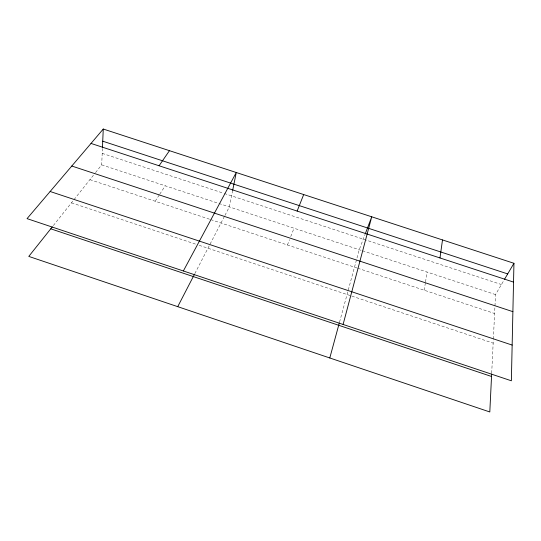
<?xml version="1.0" encoding="UTF-8"?>
<svg xmlns="http://www.w3.org/2000/svg" width="541" height="541" viewBox="0 0 541 541"><rect width="100%" height="100%" fill="white"/><g stroke="black" fill="none" stroke-linecap="round" stroke-linejoin="round"><path stroke-width="0.41" stroke-dasharray="2.71 2.03" d="M95.547 172.586L101.694 164.863L102.411 148.491M491.695 373.141L493.318 339.836M493.358 339.018L495.522 294.595L503.942 280.299M424.218 290.219L425.382 282.787M425.517 281.962L427.072 272.049M232.664 190.412L229.337 206.912L224.792 215.697M339.565 322.037L359.244 249.705L364.952 234.672M287.447 244.992L289.536 239.649M290.727 236.6L294.006 228.214M194.841 273.584L224.414 216.427M155.166 201.238L159.284 194.922M159.744 194.219L165.242 185.793M53.343 225.57L95.033 173.228M102.202 153.36L223.541 193.232M224.346 193.495L501.433 284.552M101.694 164.863L218.118 203.213M218.922 203.477L361.638 250.497M362.436 250.754L495.522 294.595M89.907 179.659L209.901 219.342M210.692 219.605L356.898 267.957M357.702 268.221L494.602 313.496M71.459 202.821L195.998 244.262M199.189 245.316L351.048 295.846M351.846 296.11L493.162 343.129"/><path stroke-width="0.81" d="M513.95 263.291L511.367 380.796L27.05 218.632L103.263 129.035L513.95 263.291L504.354 279.589M102.445 147.679L103.263 129.035M491.654 373.98L489.808 411.965L28.781 256.407L52.308 226.868M439.982 257.956L442.497 239.934M232.664 190.412L236.268 172.511L183.358 270.967M343.095 324.451L371.735 216.799L365.236 233.928M329.787 357.973L339.349 322.842M297.131 211.071L303.69 194.557M177.732 306.666L194.456 274.334M159.074 165.762L169.461 150.675M102.729 141.181L507.695 273.915M91.016 143.433L513.537 282.091M71.791 166.026L512.888 311.67M50.13 191.494L512.151 345.077M50.753 228.816L491.532 376.475"/></g></svg>
